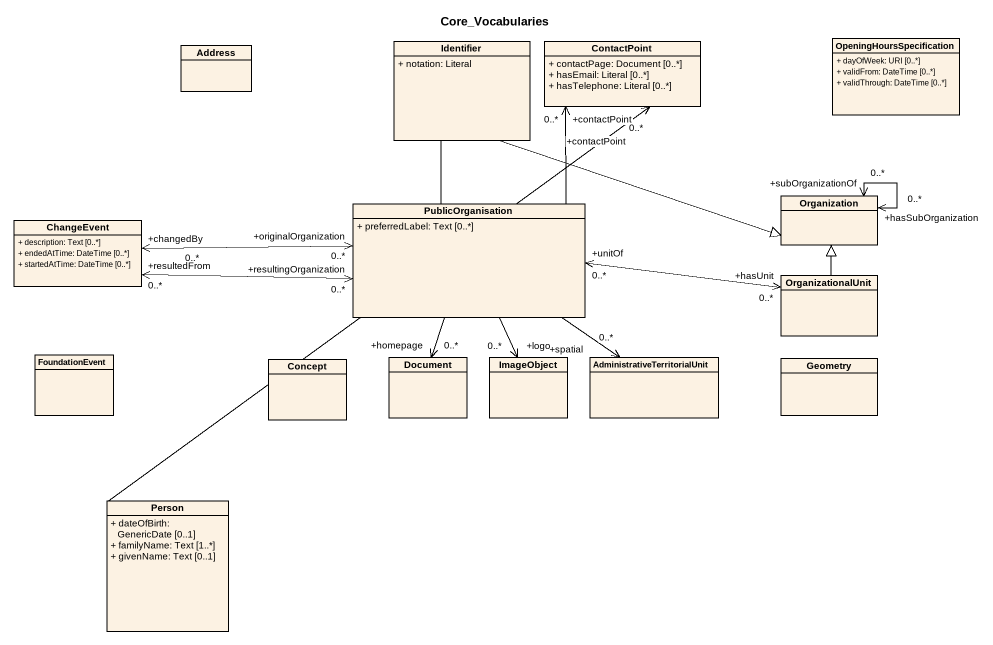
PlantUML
@startuml
title Core_Vocabularies
hide circle
hide empty members
skinparam classAttributeIconSize 0
class Address
class Identifier {
  + notation: Literal
}
class ContactPoint {
  + contactPage: Document [0..*]
  + hasEmail: Literal [0..*]
  + hasTelephone: Literal [0..*]
}
class OpeningHoursSpecification {
  + dayOfWeek: URI [0..*]
  + validFrom: DateTime [0..*]
  + validThrough: DateTime [0..*]
}
class ChangeEvent {
  + description: Text [0..*]
  + endedAtTime: DateTime [0..*]
  + startedAtTime: DateTime [0..*]
}
class PublicOrganisation {
  + preferredLabel: Text [0..*]
}
class Organization
class OrganizationalUnit
class FoundationEvent
class Concept
class Document
class ImageObject
class "AdministrativeTerritorialUnit" as AdministrativeTerritorialUni
class Geometry
class "Person" as Person_ {
  + dateOfBirth: GenericDate [0..1]
  + familyName: Text [1..*]
  + givenName: Text [0..1]
}
ChangeEvent "+changedBy\n0..*" <-right-> "+originalOrganization\n0..*" PublicOrganisation
PublicOrganisation -up-> "+contactPoint\n0..*" ContactPoint
PublicOrganisation "+resultingOrganization\n0..*" <-left-> "+resultedFrom\n0..*" ChangeEvent
PublicOrganisation -right-|> Organization
PublicOrganisation "+unitOf\n0..*" <-right-> "+hasUnit\n0..*" OrganizationalUnit
PublicOrganisation --> "+homepage\n0..*" Document
PublicOrganisation --> "+logo\n0..*" ImageObject
PublicOrganisation --> "+spatial\n0..*" AdministrativeTerritorialUni
Organization "+hasSubOrganization\n0..*" <--> "+subOrganizationOf\n0..*" Organization
OrganizationalUnit -up-|> Organization
Person_ -up-> "+contactPoint\n0..*" ContactPoint
@enduml
